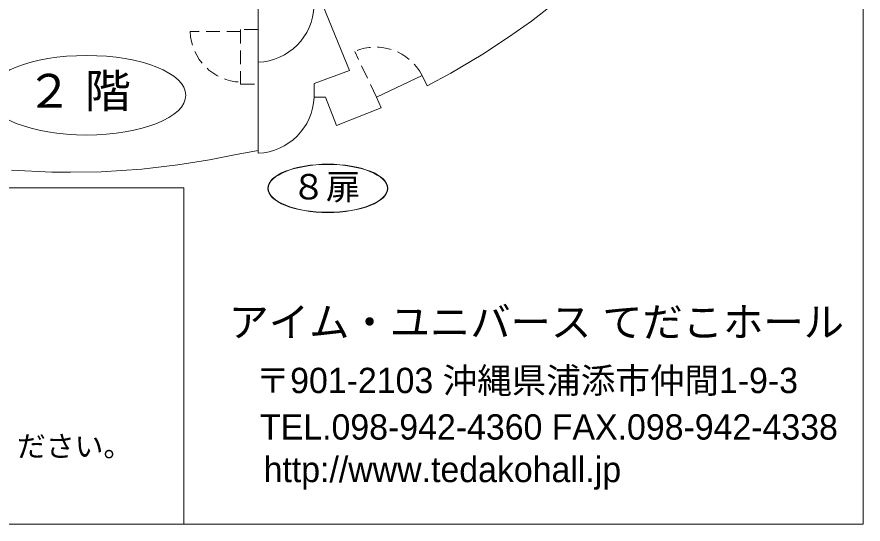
# Model space of a CAD drawing. Units: millimetres on the paper, with parts at other scales. Extents: x -1 to 280, y -216 to -20.
# Drawn here: x 205.9 to 279.4, y -216.3 to -172.3 of the extents above; entities that cross this region are included whole.
import ezdxf
from ezdxf.enums import TextEntityAlignment as Align

# ---------------------------------------------------------------- set-up
doc = ezdxf.new("R2010")
doc.units = ezdxf.units.MM
doc.linetypes.add('DASHED1', pattern=[1.8, 1.2, -0.6])
for name, color, linetype, lineweight in [('0-A', 7, 'DASHED1', 9), ('0-C', 7, 'Continuous', 9), ('0-F', 7, 'Continuous', 9), ('F-F', 7, 'Continuous', 9)]:
    doc.layers.add(name, color=color, linetype=linetype, lineweight=lineweight)
doc.styles.add('HG明朝B', font='')
doc.styles.add('HGｺﾞｼｯｸE', font='')
doc.styles.get('HG明朝B').set_extended_font_data('HG明朝B')
doc.styles.get('HGｺﾞｼｯｸE').set_extended_font_data('HGｺﾞｼｯｸE')

msp = doc.modelspace()

# ---------------------------------------------------------------- linework, layer by layer
at = {"layer": '0-C'}
for centre, major_axis, ratio in [((211.934, -179.136), (8.625, 0), 0.4), ((232.893, -187.214), (5.203, 0), 0.403183), ((232.893, -187.214), (5.189, 0), 0.401596), ((232.893, -187.214), (5.175, 0), 0.4)]:
    msp.add_ellipse(centre, major_axis=major_axis, ratio=ratio, dxfattribs=at)
at = {"layer": '0-F'}
for p, q in [((254.35, -169.724), (250.588, -172.697)), ((226.832, -169.994), (226.832, -173.443)), ((226.832, -171.394), (226.832, -176.266)), ((234.773, -176.982), (232.476, -171.394)), ((250.588, -172.697), (248.597, -174.106)), ((226.832, -173.443), (226.832, -178.194)), ((248.597, -174.106), (246.359, -175.563)), ((246.359, -175.563), (243.564, -177.215)), ((231.694, -178.113), (234.773, -176.982)), ((241.074, -177.415), (237.112, -179.295)), ((241.517, -178.328), (241.074, -177.415)), ((243.564, -177.215), (241.517, -178.328)), ((226.832, -178.171), (226.832, -183.922)), ((231.694, -179.302), (231.694, -178.113)), ((226.832, -179.295), (226.832, -184.162)), ((232.692, -179.302), (231.694, -179.302)), ((233.65, -181.751), (232.692, -179.302)), ((237.112, -179.295), (237.513, -180.216)), ((237.513, -180.216), (233.65, -181.751)), ((224.783, -184.307), (222.615, -184.734)), ((226.832, -183.922), (224.783, -184.307)), ((219.862, -185.177), (216.746, -185.536)), ((222.615, -184.734), (219.862, -185.177)), ((208.911, -185.802), (205.419, -185.63)), ((210.536, -185.822), (208.911, -185.802)), ((213.214, -185.772), (210.536, -185.822)), ((216.746, -185.536), (213.214, -185.772))]:
    msp.add_line(p, q, dxfattribs=at)
at = {"layer": '0-F', "linetype": 'DASHED1'}
for p, q in [((226.832, -173.443), (225.307, -173.44)), ((225.313, -173.615), (220.929, -173.615)), ((237.112, -179.295), (235.234, -175.333))]:
    msp.add_line(p, q, dxfattribs=at)
msp.add_lwpolyline([(225.307, -173.443), (225.314, -178.171), (226.832, -178.171)], dxfattribs=at)
at = {"layer": '0-F'}
for centre, radius, start, end in [((226.65, -171.217), 5.052, 272.06354, 358.00194), ((226.651, -179.119), 5.046, 272.04919, 358.00742)]:
    msp.add_arc(centre, radius, start, end, dxfattribs=at)
at = {"layer": '0-F', "linetype": 'DASHED1'}
for centre, radius, start, end in [((225.481, -173.447), 4.555, 182.10855, 267.88815), ((237.035, -179.513), 4.552, 27.44734, 113.30635)]:
    msp.add_arc(centre, radius, start, end, dxfattribs=at)
at = {"layer": 'F-F'}
for p, q in [((279.381, -216.339), (279.381, -20.339)), ((-0.619, -187.174), (220.372, -187.174)), ((220.372, -216.339), (220.372, -187.174)), ((-0.619, -216.339), (279.381, -216.339))]:
    msp.add_line(p, q, dxfattribs=at)

# ---------------------------------------------------------------- texts
at = {"layer": '0-A', "style": 'HGｺﾞｼｯｸE'}
msp.add_text('※オーケストラピット、上手花道の利用または、車椅子席増設希望の方は、打合せ時に浦添市てだこホールスタッフまでご相談ください。', height=1.833, dxfattribs=at).set_placement((60.888, -211.049), align=Align.BOTTOM_LEFT)
at = {"layer": '0-C', "style": 'HGｺﾞｼｯｸE'}
for s, height, p in [('２ 階', 2.933, (206.697, -181.095)), ('８扉', 2.199, (229.722, -188.833))]:
    msp.add_text(s, height=height, dxfattribs=at).set_placement(p, align=Align.BOTTOM_LEFT)
at = {"layer": 'F-F', "style": 'HG明朝B'}
for s, height, p in [('アイム・ユニバース てだこホール', 2.566, (224.268, -200.86)), ('〒901-2103 沖縄県浦添市仲間1-9-3', 2.199, (226.624, -205.64)), ('TEL.098-942-4360 FAX.098-942-4338', 2.199, (227.004, -209.673)), ('http://www.tedakohall.jp', 2.199, (227.313, -213.363))]:
    msp.add_text(s, height=height, dxfattribs=at).set_placement(p, align=Align.BOTTOM_LEFT)

doc.saveas('drawing.dxf')
